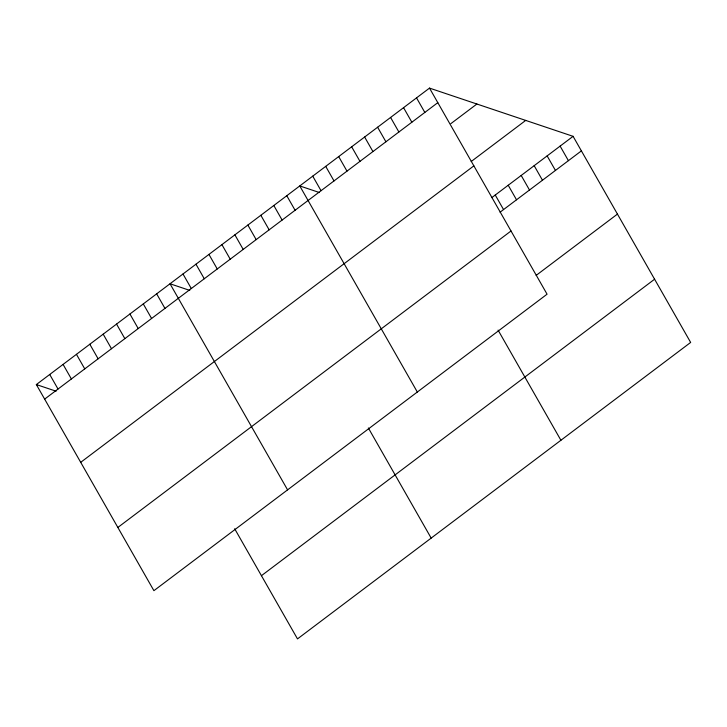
<?xml version="1.0" encoding="UTF-8"?>
<svg xmlns="http://www.w3.org/2000/svg" width="727" height="727" viewBox="0 0 727 727"><rect width="100%" height="100%" fill="white"/><g stroke="black" fill="none" stroke-linecap="round" stroke-linejoin="round"><path stroke-width="1.09" d="M429.503 88.103L547.067 294.199L153.906 590.669L36.35 384.565L429.503 88.103L573.094 136.331L690.65 342.435L297.497 638.897L234.667 528.756M44.647 399.123L437.808 102.652M450.94 123.581L476.894 104.016M471.214 161.503L525.712 120.409M80.706 462.336L473.859 165.865M491.788 197.635L573.094 136.331M500.085 212.193L581.391 150.88M117.856 527.457L511.008 230.995M536.144 275.397L617.45 214.092M261.438 575.684L654.591 279.223M319.507 192.564L299.769 185.939L417.325 392.035M189.765 290.4L170.027 283.766L287.583 489.871M36.35 384.565L56.097 391.199M560.117 146.109L568.414 160.667M547.14 155.896L555.446 170.445M534.172 165.683L542.469 180.232M521.195 175.461L529.492 190.011M508.218 185.249L516.524 199.798M495.251 195.027L503.547 209.576M416.535 97.881L424.832 112.431M403.558 107.669L411.855 122.218M390.581 117.447L398.887 132.005M498.086 330.122L560.908 440.262M377.613 127.234L385.91 141.783M364.636 137.021L372.933 151.57M351.659 146.799L359.965 161.349M338.691 156.587L346.988 171.136M325.714 166.365L334.011 180.923M312.737 176.152L321.043 190.701M286.792 195.717L295.089 210.267M273.815 205.505L282.112 220.054M260.839 215.283L269.144 229.832M368.344 427.958L431.166 538.098M247.871 225.07L256.168 239.619M234.894 234.848L243.191 249.406M221.917 244.635L230.223 259.185M208.949 254.423L217.246 268.972M195.972 264.201L204.269 278.75M182.995 273.988L191.301 288.537M156.659 293.853L164.956 308.402M143.292 303.931L151.589 318.481M129.924 314.009L138.221 328.559M116.556 324.088L124.853 338.637M103.189 334.166L111.485 348.724M89.821 344.253L98.118 358.802M76.453 354.331L84.75 368.88M63.085 364.409L71.382 378.958M49.718 374.487L58.015 389.036"/></g></svg>
